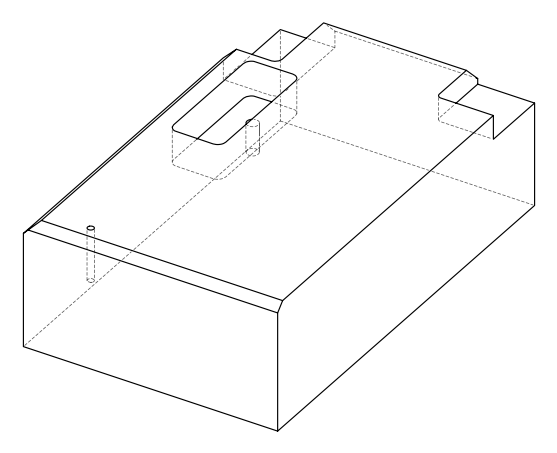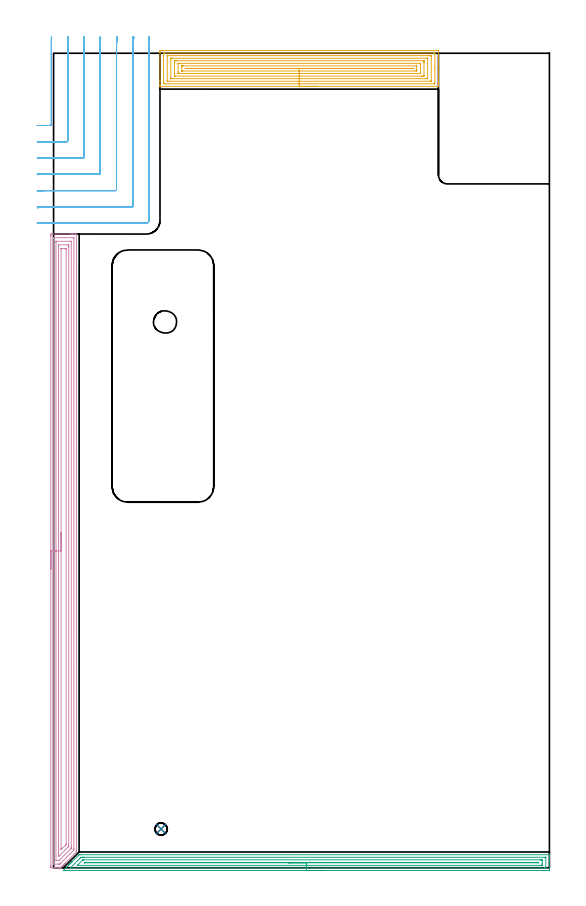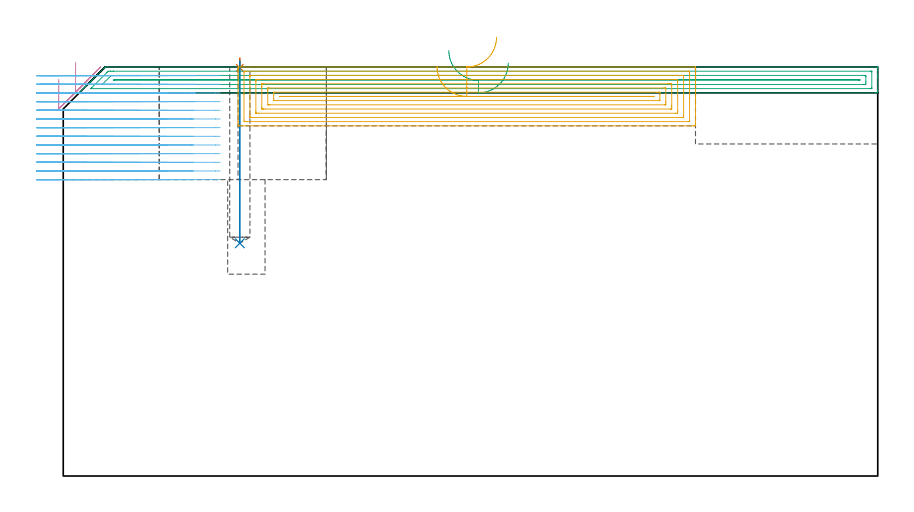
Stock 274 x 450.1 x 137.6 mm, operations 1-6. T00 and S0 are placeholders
(PLAN: 9 operations, 6 tool changes, 98.4 min)
(1 SPOT_DRILL | STEP1POCKET | NXT0321_9005460120000 | 0.03 min | 0 mm3)
(2 DRILL_BLIND_HOLE_INTO_CENTER | STEP1POCKET | UGT0301_189 | 0.25 min | 2077 mm3)
(3 AREA_MILL | FG_CHAMFER_SURFACE | UGT0205_001 | 8.62 min | 10328 mm3)
(4 AREA_MILL_1 | FG_CHAMFER_SURFACE_1 | UGT0205_001 | 14.22 min | 35129 mm3)
(5 AREA_MILL_2 | FG_CHAMFER_SURFACE_2 | UGT0205_001 | 10.03 min | 33250 mm3)
(6 MILL_CORNER_NOTCH_RECTANGULAR | CORNER_NOTCH_RECTANGULAR | NXT0201_011 | Follow Part, ap 3, ae 75% | 22.48 min | 219939 mm3)
(7 MILL_CORNER_NOTCH_RECTANGULAR_1 | CORNER_NOTCH_RECTANGULAR_1 | NXT0201_009 | Follow Part, ap 2, ae 75% | 25.79 min | 112958 mm3)
(8 MILL_RECTANGULAR_POCKET | POCKET_RECTANGULAR_STRAIGHT | NXT0201_012 | Follow Part, ap 4, ae 75% | 15.99 min | 294454 mm3)
(9 MILL_BLIND_HOLE_FROM_SOLID_MATERIAL | STEP1POCKET_1 | NXT0201_009 | Spiral | 1.04 min | 3942 mm3)
(TOOL NXT0321_9005460120000 | NC Spot Drill, 142deg, 12mm, Carbide, Uncoated | D12 PA142 FL30 Z2)
(TOOL UGT0301_189 | Twist Drill 6.8 mm | D6.8 PA118 FL66 Z2)
(TOOL UGT0205_001 | Chamfer Mill 20 x 3 x 45 deg. | D20 FL50 Z2)
(TOOL NXT0201_011 | ENDMILL 12mm [2P460-1200-NA 1630] | D12 FL38 Z6)
(TOOL NXT0201_009 | ENDMILL 8mm [2P460-0800-NA 1630] | D8 FL26 Z6)
(TOOL NXT0201_012 | ENDMILL 16mm [2P460-1600-NA 1630] | D16 FL38 Z6)
(OP 1 SPOT_DRILL)
G17 G21 G94 G90
T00 M6
G54
G17 G0 G90 X59.4 Y21.4 S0 M3
G43 Z147.6 H0
G94 G81 G98 Z137.307 F250. R140.6
G80
M5
M2
(OP 2 DRILL_BLIND_HOLE_INTO_CENTER)
G17 G21 G94 G90
T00 M6
G54
G17 G0 G90 X59.4 Y21.4 S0 M3
G43 Z147.6 H0
G94 G81 G98 Z78.3 F250. R139.6
G80
M5
M2
(OP 3 AREA_MILL)
G17 G21 G94 G90
T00 M6
G54
G17 G0 G90 X149.7 Y-1.5 S1061 M3
G43 Z147.6 H0
Z138.9
G94 G1 X149.662 Z138.028 F250.
X149.548 Z137.164
X149.359 Z136.312
X149.097 Z135.48
X148.763 Z134.674
X148.36 Z133.9
X147.891 Z133.164
X147.36 Z132.472
X146.771 Z131.829
X146.128 Z131.24
X145.436 Z130.709
X144.7 Z130.24
X143.926 Z129.837
X143.12 Z129.503
X142.288 Z129.241
X141.436 Z129.052
X140.571 Z128.938
X139.7 Z128.9
X5.582 Y-1.499 Z128.901
X5.407 Y-1.493 Z128.907
X6.476 Y-0.424 Z129.976
X7.262 Y0.363 Z130.761
X7.37 Y0.472 Z130.868
X8.264 Y1.365 Z131.763
X8.431 Y1.533 Z131.928
X8.594 Y1.695 Z132.093
X8.711 Y1.812 Z132.21
X8.87 Y1.972 Z132.367
X9.025 Y2.126 Z132.524
X9.158 Y2.259 Z132.657
X9.309 Y2.411 Z132.806
X9.456 Y2.557 Z132.955
X9.605 Y2.706 Z133.104
X9.748 Y2.85 Z133.246
X9.887 Y2.988 Z133.386
X10.052 Y3.153 Z133.551
X10.187 Y3.289 Z133.685
X10.318 Y3.42 Z133.817
X13.699 Y6.8 Z137.199
X14.076 Y7.173 Z137.573
X14.1 Y7.193 Z137.593
X14.97 Y7.2 Z137.6
X273.818
X273.99 Y7.197 Z137.589
X273.998 Y7.039 Z137.432
X274. Y6.875 Z137.274
Y6.636 Z137.036
Y5.922 Z136.317
Y4.688 Z135.084
Y4.167 Z134.561
Y3.549 Z133.945
Y-0.84 Z129.558
X273.997 Y-1.1 Z129.298
X273.99 Y-1.492 Z128.905
X273.775 Y-1.497 Z128.902
X273.371 Y-1.5 Z128.9
X139.7
Y-0.086 Z130.314
X9.466 Y-0.085 Z130.315
X9.346 Y-0.083 Z130.317
X9.288 Y-0.08 Z130.32
X9.282 Y-0.078 Z130.322
X9.283 Y-0.074 Z130.326
X9.365 Y0.013 Z130.413
X9.454 Y0.104 Z130.504
X9.605 Y0.256 Z130.656
X14.68 Y5.329 Z135.729
X14.97 Y5.616 Z136.016
X15.128 Y5.767 Z136.167
X15.864 Y5.782 Z136.182
X16.005 Y5.784 Z136.184
X16.758 Y5.786 Z136.186
X16.897
X271.583 Y5.785 Z136.185
X271.723 Y5.784 Z136.184
X271.945 Y5.779 Z136.179
X271.99 Y5.778 Z136.178
X271.995 Y5.746 Z136.146
X271.997 Y5.711 Z136.111
X271.999 Y5.513 Z135.913
X272. Y0.246 Z130.646
X271.998 Y0.11 Z130.51
X271.994 Y0.001 Z130.401
X271.99 Y-0.07 Z130.33
X271.979 Y-0.079 Z130.321
X271.96 Y-0.08 Z130.32
X271.583 Y-0.085 Z130.315
X271.444 Y-0.086 Z130.314
X139.7
Y1.328 Z131.728
X13.39 Y1.329 Z131.729
X13.216 Y1.33 Z131.73
X13.182 Y1.332 Z131.732
X13.151 Y1.335 Z131.735
X13.165 Y1.358 Z131.758
X13.182 Y1.381 Z131.781
X15.966 Y4.167 Z134.567
X16.123 Y4.322 Z134.722
X16.156 Y4.35 Z134.75
X16.171 Y4.36 Z134.76
X16.203 Y4.365 Z134.765
X16.341 Y4.369 Z134.769
X16.55 Y4.371 Z134.771
X268.901
X269.588 Y4.37 Z134.77
X269.795 Y4.367 Z134.767
X269.99 Y4.361 Z134.761
X269.995 Y4.167 Z134.567
X269.999 Y3.966 Z134.366
X270. Y2.21 Z132.61
X269.995 Y1.533 Z131.933
X269.993 Y1.339 Z131.739
X269.795 Y1.336 Z131.736
X269.108 Y1.329 Z131.729
X139.7 Y1.328 Z131.728
Y2.743 Z133.143
X17.314
X17.141 Y2.744 Z133.144
X17.036 Y2.747 Z133.147
X17.014 Y2.75 Z133.15
X17.015 Y2.755 Z133.155
X17.04 Y2.787 Z133.187
X17.081 Y2.831 Z133.231
X17.154 Y2.9 Z133.3
X17.2 Y2.939 Z133.339
X17.221 Y2.95 Z133.35
X17.26 Y2.953 Z133.353
X17.434 Y2.956 Z133.356
X19.44 Y2.957 Z133.357
X267.669 Y2.956 Z133.356
X267.778 Y2.955 Z133.355
X267.987 Y2.95 Z133.35
X267.99 Y2.85 Z133.25
X267.987 Y2.75 Z133.15
X267.778 Y2.745 Z133.145
X267.668 Y2.743 Z133.143
X139.7
X138.828 Z133.181
X137.963 Z133.295
X137.112 Z133.483
X136.28 Z133.746
X135.474 Z134.08
X134.7 Z134.482
X133.964 Z134.951
X133.272 Z135.482
X132.629 Z136.072
X132.039 Z136.715
X131.508 Z137.407
X131.04 Z138.143
X130.637 Z138.916
X130.303 Z139.722
X130.041 Z140.554
X129.852 Z141.406
X129.738 Z142.271
X129.7 Z143.143
G0 Z147.6
M5
M2
(OP 4 AREA_MILL_1)
G17 G21 G94 G90
T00 M6
G54
G17 G0 G90 X-1.5 Y165.1 S1061 M3
G43 Z147.6 H0
Z133.5
G94 G1 Y165.138 Z132.628 F250.
Y165.252 Z131.763
Y165.441 Z130.912
Y165.703 Z130.08
Y166.037 Z129.274
Y166.44 Z128.5
Y166.908 Z127.764
Y167.44 Z127.072
Y168.029 Z126.429
Y168.672 Z125.84
Y169.364 Z125.308
Y170.1 Z124.84
Y170.874 Z124.437
Y171.68 Z124.103
Y172.512 Z123.841
Y173.363 Z123.652
Y174.228 Z123.538
Y175.1 Z123.5
Y349.15
X-1.499 Y349.593 Z123.501
X-1.495 Y350.038 Z123.503
X-1.492 Y350.19 Z123.506
X-1.057 Y350.2 Z123.941
X9.514 Z134.508
X10.078 Z135.075
X10.395 Z135.391
X10.959 Z135.955
X11.276 Z136.27
X12.282 Z137.281
X12.594 Y350.19 Z137.593
X12.6 Y350.039 Z137.6
Y9.532
X12.597 Y8.701 Z137.596
Y8.697
X6.431 Y2.529 Z131.427
X6.293 Y2.392 Z131.291
X6.13 Y2.229 Z131.128
X5.99 Y2.088 Z130.986
X5.847 Y1.946 Z130.844
X5.696 Y1.795 Z130.693
X5.55 Y1.648 Z130.545
X5.4 Y1.499 Z130.398
X5.261 Y1.36 Z130.259
X5.11 Y1.207 Z130.105
X4.954 Y1.053 Z129.952
X4.826 Y0.925 Z129.824
X4.669 Y0.767 Z129.664
X4.508 Y0.607 Z129.506
X4.392 Y0.491 Z129.389
X4.229 Y0.326 Z129.223
X4.061 Y0.16 Z129.059
X3.908 Y0.01 Z128.905
X3.85 Y0. Z128.849
X3.1 Z128.1
X2.467 Z127.462
X1.269 Z126.266
X0.705 Z125.699
X-1.057 Y0.001 Z123.939
X-1.271 Y0.004 Z123.725
X-1.491 Y0.01 Z123.505
X-1.495 Y0.163 Z123.502
X-1.499 Y0.607 Z123.501
X-1.5 Y1.056 Z123.5
Y175.1
X-0.086 Z124.914
Y348.109
X-0.084 Y348.159 Z124.916
X-0.082 Y348.182 Z124.918
X-0.08 Y348.187 Z124.92
X-0.068 Y348.19 Z124.932
X0.32 Y348.198 Z125.32
X5.604 Y348.2 Z130.604
X10.395 Y348.199 Z135.395
X10.892 Y348.196 Z135.892
X11.092 Y348.19 Z136.092
X11.179 Y348.169 Z136.179
X11.184 Y347.901 Z136.184
X11.185 Y347.808 Z136.185
Y10.425
X11.182 Y10.024 Z136.182
X11.179 Y9.824 Z136.179
X11.173 Y9.734 Z136.173
X11.126 Y9.684 Z136.126
X10.981 Y9.532 Z135.981
X7.216 Y5.765 Z132.216
X4.037 Y2.586 Z129.037
X3.842 Y2.392 Z128.842
X3.591 Y2.146 Z128.591
X3.508 Y2.068 Z128.508
X3.442 Y2.01 Z128.442
X3.348 Y2.008 Z128.348
X2.852 Y2.001 Z127.852
X0.705 Z125.705
X0.208 Y2.004 Z125.208
X0.008 Y2.01 Z125.008
X-0.079 Y2.031 Z124.921
X-0.084 Y2.299 Z124.916
X-0.085 Y2.392 Z124.915
X-0.086 Y175.1 Z124.914
X1.328 Z126.328
Y345.391
X1.33 Y346.023 Z126.33
X1.332 Y346.153 Z126.332
X1.334 Y346.183 Z126.334
X1.337 Y346.19 Z126.337
X1.354 Y346.194 Z126.354
X1.413 Y346.199 Z126.413
X9.514 Z134.514
X9.689 Y346.197 Z134.689
X9.738 Y346.194 Z134.738
X9.763 Y346.19 Z134.763
X9.765 Y346.178 Z134.765
X9.769 Y346.11 Z134.769
X9.771 Y346.023 Z134.771
Y11.949
X9.77 Y11.317 Z134.77
X9.769 Y11.059 Z134.769
X9.765 Y10.798 Z134.765
X9.751 Y10.762 Z134.751
X9.728 Y10.735 Z134.728
X9.672 Y10.674 Z134.672
X9.514 Y10.513 Z134.514
X9.47 Y10.469 Z134.47
X3.177 Y4.177 Z128.177
X3.031 Y4.04 Z128.031
X3.005 Y4.016 Z128.005
X2.932 Y4.01 Z127.932
X2.816 Y4.004 Z127.816
X2.641 Y4. Z127.641
X1.586 Y4.001 Z126.586
X1.411 Y4.003 Z126.411
X1.362 Y4.006 Z126.362
X1.337 Y4.01 Z126.337
X1.335 Y4.022 Z126.335
X1.331 Y4.09 Z126.331
X1.329 Y4.177 Z126.329
X1.328 Y175.1 Z126.328
X2.743 Z127.743
Y343.345
X2.745 Y343.956 Z127.745
X2.748 Y344.162 Z127.748
X2.75 Y344.189 Z127.75
X2.769 Y344.192 Z127.769
X2.821 Y344.196 Z127.821
X2.926 Y344.199 Z127.926
X7.79 Z132.79
X8.178 Y344.19 Z133.178
X8.35 Y344.175 Z133.35
X8.352 Y344.077 Z133.352
X8.356 Y343.626 Z133.356
X8.357 Y343.345 Z133.357
Y342.732
Y12.49
X8.356 Y12.21 Z133.356
X8.352 Y11.904 Z133.352
X8.35 Y11.831 Z133.35
X8.321 Y11.781 Z133.321
X8.249 Y11.706 Z133.249
X7.868 Y11.317 Z132.868
X7.81 Y11.259 Z132.81
X3.348 Y6.796 Z128.348
X2.932 Y6.383 Z127.932
X2.859 Y6.313 Z127.859
X2.764 Y6.224 Z127.764
X2.75 Y6.347 Z127.75
X2.746 Y6.572 Z127.746
X2.744 Y6.855 Z127.744
X2.743 Y7.468 Z127.743
Y7.747
Y175.1
X4.157 Z129.157
Y341.706
X4.158 Y341.851 Z129.158
X4.163 Y342.142 Z129.163
X4.166 Y342.192 Z129.166
X4.171 Y342.195 Z129.171
X4.189 Y342.198 Z129.189
X4.229 Y342.2 Z129.229
X4.478 Z129.478
X6.24 Z131.24
X6.871 Y342.197 Z131.871
X6.913 Y342.194 Z131.913
X6.93 Y342.191 Z131.93
X6.936 Y342.069 Z131.936
X6.941 Y341.779 Z131.941
X6.943 Y341.633 Z131.943
Y13.102
X6.942 Y13.031 Z131.942
X6.938 Y12.957 Z131.938
X6.93 Y12.841 Z131.93
X6.871 Y12.776 Z131.871
X6.593 Y12.492 Z131.593
X4.377 Y10.275 Z129.377
X4.229 Y10.129 Z129.229
X4.178 Y10.083 Z129.178
X4.168 Y10.075 Z129.168
X4.164 Y10.111 Z129.164
X4.159 Y10.207 Z129.159
X4.157 Y10.352 Z129.157
Y10.425
Y175.1
Y175.972 Z129.195
Y176.836 Z129.309
Y177.688 Z129.498
Y178.52 Z129.76
Y179.326 Z130.094
Y180.1 Z130.497
Y180.836 Z130.965
Y181.528 Z131.496
Y182.171 Z132.086
Y182.76 Z132.729
Y183.291 Z133.421
Y183.76 Z134.157
Y184.163 Z134.931
Y184.497 Z135.737
Y184.759 Z136.569
Y184.948 Z137.42
Y185.062 Z138.285
Y185.1 Z139.157
G0 Z147.6
M5
M2
(OP 5 AREA_MILL_2)
G17 G21 G94 G90
T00 M6
G54
G17 G0 G90 X145.75 Y431.8 S1061 M3
G43 Z147.6 H0
G94 G1 X145.712 Z146.728 F250.
X145.598 Z145.864
X145.409 Z145.012
X145.147 Z144.18
X144.813 Z143.374
X144.41 Z142.6
X143.942 Z141.864
X143.41 Z141.172
X142.821 Z140.529
X142.178 Z139.94
X141.486 Z139.408
X140.75 Z138.94
X139.976 Z138.537
X139.17 Z138.203
X138.338 Z137.941
X137.486 Z137.752
X136.622 Z137.638
X135.75 Z137.6
X58.965
X58.81 Y431.803 Z137.588
X58.807 Y431.841 Z137.55
X58.8 Y432.214 Z137.185
Y432.595 Z136.804
Y433.251 Z136.144
Y434.469 Z134.928
Y435.03 Z134.364
Y447.703 Z121.694
Y450.149 Z119.249
Y450.43 Z118.968
X58.804 Y451.038 Z118.359
X58.808 Y451.592 Z117.806
X58.853 Y451.594 Z117.804
X59.411 Y451.6 Z117.8
X212.089
X212.421 Y451.597 Z117.802
X212.69 Y451.592 Z117.806
X212.7 Y451.319 Z118.079
Y435.639 Z133.757
Y435.03 Z134.364
Y434.469 Z134.928
Y434.141 Z135.256
Y433.579 Z135.817
Y433.251 Z136.144
Y432.595 Z136.804
Y432.214 Z137.185
X212.693 Y431.841 Z137.55
X212.69 Y431.803 Z137.588
X212.535 Y431.8 Z137.6
X135.75
Y433.214 Z136.186
X61.233 Y433.215 Z136.185
X61.197 Y433.217 Z136.183
X60.81 Y433.251 Z136.149
X60.801 Y433.645 Z135.755
X60.8 Y441.008 Z128.392
X60.801 Y449.653 Z119.747
X60.81 Y450.149 Z119.251
X61.162 Y450.184 Z119.216
X61.197 Y450.185 Z119.215
X210.267
X210.303 Y450.183 Z119.217
X210.69 Y450.149 Z119.251
X210.699 Y449.755 Z119.645
X210.7 Y442.194 Z127.206
X210.699 Y433.747 Z135.653
X210.69 Y433.251 Z136.149
X210.338 Y433.216 Z136.184
X210.303 Y433.215 Z136.185
X135.75 Y433.214 Z136.186
Y434.628 Z134.772
X63.385 Y434.629 Z134.771
X62.982 Y434.631 Z134.769
X62.849 Y434.634 Z134.766
X62.81 Y434.637 Z134.763
X62.805 Y434.727 Z134.673
X62.802 Y434.848 Z134.552
X62.8 Y435.03 Z134.37
Y435.212 Z134.188
Y448.37 Z121.03
X62.802 Y448.55 Z120.85
X62.81 Y448.733 Z120.667
X62.815 Y448.766 Z120.634
X62.832 Y448.768 Z120.632
X62.882 Y448.77 Z120.63
X62.982 Y448.771 Z120.629
X63.472 Y448.772 Z120.628
X208.115 Y448.771 Z120.629
X208.518 Y448.769 Z120.631
X208.651 Y448.766 Z120.634
X208.69 Y448.763 Z120.637
X208.695 Y448.673 Z120.727
X208.698 Y448.552 Z120.848
X208.7 Y448.37 Z121.03
Y448.188 Z121.212
Y435.03 Z134.37
X208.698 Y434.85 Z134.55
X208.69 Y434.667 Z134.733
X208.685 Y434.634 Z134.766
X208.668 Y434.632 Z134.768
X208.618 Y434.63 Z134.77
X208.518 Y434.629 Z134.771
X208.028 Y434.628 Z134.772
X135.75
Y436.043 Z133.357
X65.537
X64.869 Y436.045 Z133.355
X64.832 Y436.047 Z133.353
X64.815 Y436.049 Z133.351
X64.81 Y436.062 Z133.338
X64.806 Y436.163 Z133.237
X64.802 Y436.368 Z133.032
X64.8 Y436.777 Z132.623
Y446.591 Z122.809
X64.802 Y447.02 Z122.38
X64.806 Y447.234 Z122.166
X64.81 Y447.34 Z122.06
X64.819 Y447.351 Z122.049
X64.842 Y447.353 Z122.047
X64.894 Y447.355 Z122.045
X65.661 Y447.357 Z122.043
X65.785
X205.963
X206.631 Y447.355 Z122.045
X206.668 Y447.353 Z122.047
X206.685 Y447.351 Z122.049
X206.69 Y447.338 Z122.062
X206.694 Y447.237 Z122.163
X206.698 Y447.032 Z122.368
X206.7 Y446.623 Z122.777
Y436.809 Z132.591
X206.697 Y436.38 Z133.02
X206.694 Y436.166 Z133.235
X206.69 Y436.06 Z133.34
X206.681 Y436.049 Z133.351
X206.658 Y436.047 Z133.353
X206.606 Y436.044 Z133.356
X205.839 Y436.043 Z133.357
X205.715
X135.75
Y437.457 Z131.943
X67.205
X67.043 Y437.458 Z131.942
X66.914 Y437.461 Z131.939
X66.831 Y437.464 Z131.936
X66.809 Y437.47 Z131.93
X66.808 Y437.484 Z131.916
X66.804 Y437.698 Z131.702
X66.8 Y438.342 Z131.058
Y438.587 Z130.813
Y445.456 Z123.944
X66.803 Y445.702 Z123.698
X66.808 Y445.863 Z123.537
X66.811 Y445.936 Z123.464
X66.963 Y445.939 Z123.461
X67.206 Y445.942 Z123.458
X67.447 Y445.943 Z123.457
X68.098
X204.295
X204.457 Y445.942 Z123.458
X204.586 Y445.939 Z123.461
X204.67 Y445.936 Z123.464
X204.691 Y445.93 Z123.47
X204.692 Y445.916 Z123.484
X204.696 Y445.702 Z123.698
X204.7 Y445.058 Z124.342
Y444.813 Z124.587
Y437.944 Z131.456
X204.697 Y437.698 Z131.702
X204.692 Y437.537 Z131.863
X204.689 Y437.464 Z131.936
X204.537 Y437.461 Z131.939
X204.294 Y437.458 Z131.942
X204.053 Y437.457 Z131.943
X203.402
X135.75
Y438.871 Z130.529
X69.232 Y438.872 Z130.528
X68.946 Y438.873 Z130.527
X68.856 Y438.876 Z130.524
X68.818 Y438.878 Z130.522
X68.81 Y438.896 Z130.504
X68.803 Y439.015 Z130.385
X68.801 Y439.477 Z129.923
X68.8 Y439.907 Z129.493
X68.801 Y444.353 Z125.047
X68.807 Y444.497 Z124.903
X68.81 Y444.519 Z124.881
X68.818 Y444.522 Z124.878
X68.853 Y444.525 Z124.875
X68.928 Y444.527 Z124.873
X69.232 Y444.529 Z124.871
X69.517
X202.268 Y444.528 Z124.872
X202.554 Y444.527 Z124.873
X202.644 Y444.524 Z124.876
X202.682 Y444.522 Z124.878
X202.69 Y444.504 Z124.896
X202.697 Y444.385 Z125.015
X202.699 Y443.923 Z125.477
X202.7 Y443.493 Z125.907
X202.699 Y439.047 Z130.353
X202.693 Y438.903 Z130.497
X202.69 Y438.881 Z130.519
X202.682 Y438.878 Z130.522
X202.647 Y438.875 Z130.525
X202.572 Y438.873 Z130.527
X202.268 Y438.871 Z130.529
X201.983
X135.75
Y440.285 Z129.115
X71.098 Y440.286 Z129.114
X71.018 Y440.288 Z129.112
X70.938 Y440.291 Z129.109
X70.81 Y440.3 Z129.1
X70.807 Y440.366 Z129.034
X70.802 Y440.582 Z128.819
X70.8 Y442.362 Z127.038
X70.805 Y443.034 Z126.366
X70.808 Y443.088 Z126.312
X70.812 Y443.108 Z126.292
X70.857 Y443.11 Z126.29
X70.938 Y443.113 Z126.287
X71.018 Y443.114 Z126.286
X71.83 Y443.115 Z126.285
X200.402 Y443.114 Z126.286
X200.482 Y443.112 Z126.288
X200.562 Y443.109 Z126.291
X200.69 Y443.1 Z126.3
X200.693 Y443.034 Z126.366
X200.698 Y442.818 Z126.582
X200.7 Y441.038 Z128.362
X200.695 Y440.366 Z129.034
X200.692 Y440.312 Z129.088
X200.689 Y440.292 Z129.108
X200.643 Y440.29 Z129.11
X200.562 Y440.286 Z129.114
X200.482
X199.67 Y440.285 Z129.115
X135.75
Y441.699 Z127.701
X72.804
X72.803 Y441.7 Z127.7
X72.804
X198.696 Y441.701 Z127.699
X198.697 Y441.699 Z127.701
X135.75
X134.878 Z127.739
X134.014 Z127.852
X133.162 Z128.041
X132.33 Z128.304
X131.524 Z128.637
X130.75 Z129.04
X130.014 Z129.509
X129.322 Z130.04
X128.679 Z130.629
X128.09 Z131.273
X127.558 Z131.965
X127.09 Z132.701
X126.687 Z133.474
X126.353 Z134.28
X126.091 Z135.112
X125.902 Z135.964
X125.788 Z136.829
X125.75 Z137.701
G0 Z147.6
M5
M2
(OP 6 MILL_CORNER_NOTCH_RECTANGULAR)
G17 G21 G94 G90
T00 M6
G54
G17 G0 G90 X-8.999 Y410.093 S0 M3
G43 Z147.6 H1
Z134.685
G94 G1 X-6. Y410.178 F250.
G2 X-4.472 Y410.2 R54. F500.
G1 X-1.795
G3 X-1.2 Y410.795 R0.6
G1 Y454.572
G2 X-1.182 Y455.983 R54.
G1 X-1.103 Y458.981 F250.
G0 Z147.6
X-8.998 Y401.072
Z134.685
G1 X-6. Y401.174
G2 X-4.472 Y401.2 R45. F500.
G1 X7.205
G3 X7.8 Y401.795 R0.6
G1 Y454.572
G2 X7.826 Y456.1 R45.
G1 X7.928 Y459.098 F250.
G0 Z147.6
X-8.997 Y392.04
Z134.685
G1 X-6. Y392.168
G2 X-4.472 Y392.2 R36. F500.
G1 X16.204
G3 X16.8 Y392.796 R0.6
G1 Y454.572
G2 X16.832 Y456.1 R36.
G1 X16.96 Y459.097 F250.
G0 Z147.6
X-8.995 Y382.987
Z134.685
G1 X-6. Y383.157
G2 X-4.472 Y383.2 R27. F500.
G1 X25.204
G3 X25.8 Y383.796 R0.6
G1 Y454.572
G2 X25.843 Y456.1 R27.
G1 X26.013 Y459.095 F250.
G0 Z147.6
X-8.989 Y373.88
Z134.685
G1 X-6. Y374.135
G2 X-4.472 Y374.2 R18. F500.
G1 X34.204
G3 X34.8 Y374.796 R0.6
G1 Y454.572
G2 X34.865 Y456.1 R18.
G1 X35.12 Y459.089 F250.
G0 Z147.6
X-8.956 Y364.56
Z134.685
G1 X-6. Y365.069
G2 X-4.472 Y365.2 R9. F500.
G1 X43.204
G3 X43.8 Y365.796 R0.6
G1 Y454.572
G2 X43.931 Y456.1 R9.
G1 X44.44 Y459.056 F250.
G0 Z147.6
X-7.472 Y356.2
Z134.685
G1 X-4.472
X51.2 F500.
G3 X52.8 Y357.8 R1.6
G1 Y454.572
Y457.572 F250.
G0 Z147.6
X-8.999 Y410.115
Z131.769
G1 X-6. Y410.185
G2 X-4.739 Y410.2 R54. F500.
G1 X-1.795
G3 X-1.2 Y410.795 R0.6
G1 Y454.572
G2 X-1.182 Y455.983 R54.
G1 X-1.103 Y458.981 F250.
G0 Z147.6
X-8.999 Y401.098
Z131.769
G1 X-6. Y401.182
G2 X-4.739 Y401.2 R45. F500.
G1 X7.205
G3 X7.8 Y401.795 R0.6
G1 Y454.572
G2 X7.826 Y456.1 R45.
G1 X7.928 Y459.098 F250.
G0 Z147.6
X-8.998 Y392.073
Z131.769
G1 X-6. Y392.178
G2 X-4.739 Y392.2 R36. F500.
G1 X16.204
G3 X16.8 Y392.796 R0.6
G1 Y454.572
G2 X16.832 Y456.1 R36.
G1 X16.96 Y459.097 F250.
G0 Z147.6
X-8.997 Y383.03
Z131.769
G1 X-6. Y383.171
G2 X-4.739 Y383.2 R27. F500.
G1 X25.204
G3 X25.8 Y383.796 R0.6
G1 Y454.572
G2 X25.843 Y456.1 R27.
G1 X26.013 Y459.095 F250.
G0 Z147.6
X-8.993 Y373.946
Z131.769
G1 X-6. Y374.156
G2 X-4.739 Y374.2 R18. F500.
G1 X34.204
G3 X34.8 Y374.796 R0.6
G1 Y454.572
G2 X34.865 Y456.1 R18.
G1 X35.12 Y459.089 F250.
G0 Z147.6
X-8.97 Y364.691
Z131.769
G1 X-6. Y365.111
G2 X-4.739 Y365.2 R9. F500.
G1 X43.204
G3 X43.8 Y365.796 R0.6
G1 Y454.572
G2 X43.931 Y456.1 R9.
G1 X44.44 Y459.056 F250.
G0 Z147.6
X-7.739 Y356.2
Z131.769
G1 X-4.739
X51.2 F500.
G3 X52.8 Y357.8 R1.6
G1 Y454.572
Y457.572 F250.
G0 Z147.6
X-9. Y410.198
Z128.854
G1 X-6. Y410.2
X-5.958 F500.
X-1.795
G3 X-1.2 Y410.795 R0.6
G1 Y454.572
G2 X-1.182 Y455.983 R54.
G1 X-1.103 Y458.981 F250.
G0 Z147.6
X-9. Y401.197
Z128.854
G1 X-6. Y401.2
X-5.958 F500.
X7.205
G3 X7.8 Y401.795 R0.6
G1 Y454.572
G2 X7.826 Y456.1 R45.
G1 X7.928 Y459.098 F250.
G0 Z147.6
X-9. Y392.196
Z128.854
G1 X-6. Y392.2
X-5.958 F500.
X16.204
G3 X16.8 Y392.796 R0.6
G1 Y454.572
G2 X16.832 Y456.1 R36.
G1 X16.96 Y459.097 F250.
G0 Z147.6
X-9. Y383.195
Z128.854
G1 X-6. Y383.2
X-5.958 F500.
X25.204
G3 X25.8 Y383.796 R0.6
G1 Y454.572
G2 X25.843 Y456.1 R27.
G1 X26.013 Y459.095 F250.
G0 Z147.6
X-9. Y374.193
Z128.854
G1 X-6. Y374.2
X-5.958 F500.
X34.204
G3 X34.8 Y374.796 R0.6
G1 Y454.572
G2 X34.865 Y456.1 R18.
G1 X35.12 Y459.089 F250.
G0 Z147.6
X-9. Y365.186
Z128.854
G1 X-6. Y365.2
X-5.958 F500.
X43.204
G3 X43.8 Y365.796 R0.6
G1 Y454.572
G2 X43.931 Y456.1 R9.
G1 X44.44 Y459.056 F250.
G0 Z147.6
X-8.958 Y356.2
Z128.854
G1 X-5.958
X51.2 F500.
G3 X52.8 Y357.8 R1.6
G1 Y454.572
Y457.572 F250.
G0 Z147.6
X-9. Y410.2
Z125.938
G1 X-6.
X-1.795 F500.
G3 X-1.2 Y410.795 R0.6
G1 Y454.944
G2 X-1.19 Y455.981 R54.
G1 X-1.132 Y458.98 F250.
G0 Z147.6
X-9. Y401.2
Z125.938
G1 X-6.
X7.205 F500.
G3 X7.8 Y401.795 R0.6
G1 Y454.944
G2 X7.815 Y456.1 R45.
G1 X7.892 Y459.099 F250.
G0 Z147.6
X-9. Y392.2
Z125.938
G1 X-6.
X16.204 F500.
G3 X16.8 Y392.796 R0.6
G1 Y454.944
G2 X16.819 Y456.1 R36.
G1 X16.915 Y459.098 F250.
G0 Z147.6
X-9. Y383.2
Z125.938
G1 X-6.
X25.204 F500.
G3 X25.8 Y383.796 R0.6
G1 Y454.944
G2 X25.825 Y456.1 R27.
G1 X25.953 Y459.097 F250.
G0 Z147.6
X-9. Y374.2
Z125.938
G1 X-6.
X34.204 F500.
G3 X34.8 Y374.796 R0.6
G1 Y454.944
G2 X34.837 Y456.1 R18.
G1 X35.03 Y459.094 F250.
G0 Z147.6
X-9. Y365.2
Z125.938
G1 X-6.
X43.204 F500.
G3 X43.8 Y365.796 R0.6
G1 Y454.944
G2 X43.875 Y456.1 R9.
G1 X44.26 Y459.075 F250.
G0 Z147.6
X-9. Y356.2
Z125.938
G1 X-6.
X51.2 F500.
G3 X52.8 Y357.8 R1.6
G1 Y454.944
Y457.944 F250.
G0 Z147.6
X-9. Y410.2
Z123.023
G1 X-6.
X-1.795 F500.
G3 X-1.2 Y410.795 R0.6
G1 Y455.979
Y458.979 F250.
G0 Z147.6
X-9. Y401.2
Z123.023
G1 X-6.
X7.205 F500.
G3 X7.8 Y401.795 R0.6
G1 Y410.795
Y456.1
X7.802 Y459.1 F250.
G0 Z147.6
X-9. Y392.2
Z123.023
G1 X-6.
X16.204 F500.
G3 X16.8 Y392.796 R0.6
G1 Y401.795
Y456.1
X16.802 Y459.1 F250.
G0 Z147.6
X-9. Y383.2
Z123.023
G1 X-6.
X25.204 F500.
G3 X25.8 Y383.796 R0.6
G1 Y392.796
Y456.1
X25.803 Y459.1 F250.
G0 Z147.6
X-9. Y374.2
Z123.023
G1 X-6.
X34.204 F500.
G3 X34.8 Y374.796 R0.6
G1 Y383.796
Y456.1
X34.805 Y459.1 F250.
G0 Z147.6
X-9. Y365.2
Z123.023
G1 X-6.
X43.204 F500.
G3 X43.8 Y365.796 R0.6
G1 Y374.796
Y456.1
X43.809 Y459.1 F250.
G0 Z147.6
X-9. Y356.2
Z123.023
G1 X-6.
X51.2 F500.
G3 X52.8 Y357.8 R1.6
G1 Y456.072
Y459.072 F250.
G0 Z147.6
X-9. Y410.2
Z120.108
G1 X-6.
X-1.795 F500.
G3 X-1.2 Y410.795 R0.6
G1 Y455.979
Y458.979 F250.
G0 Z147.6
X-9. Y401.2
Z120.108
G1 X-6.
X7.205 F500.
G3 X7.8 Y401.795 R0.6
G1 Y456.1
Y459.1 F250.
G0 Z147.6
X-9. Y392.2
Z120.108
G1 X-6.
X16.204 F500.
G3 X16.8 Y392.796 R0.6
G1 Y456.1
Y459.1 F250.
G0 Z147.6
X-9. Y383.2
Z120.108
G1 X-6.
X25.204 F500.
G3 X25.8 Y383.796 R0.6
G1 Y456.1
Y459.1 F250.
G0 Z147.6
X-9. Y374.2
Z120.108
G1 X-6.
X34.204 F500.
G3 X34.8 Y374.796 R0.6
G1 Y456.1
Y459.1 F250.
G0 Z147.6
X-9. Y365.2
Z120.108
G1 X-6.
X43.204 F500.
G3 X43.8 Y365.796 R0.6
G1 Y456.1
Y459.1 F250.
G0 Z147.6
X-9. Y356.2
Z120.108
G1 X-6.
X51.2 F500.
G3 X52.8 Y357.8 R1.6
G1 Y456.1
Y459.1 F250.
G0 Z147.6
X-9. Y410.2
Z117.192
G1 X-6.
X-1.795 F500.
G3 X-1.2 Y410.795 R0.6
G1 Y455.979
Y458.979 F250.
G0 Z147.6
X-9. Y401.2
Z117.192
G1 X-6.
X7.205 F500.
G3 X7.8 Y401.795 R0.6
G1 Y456.1
Y459.1 F250.
G0 Z147.6
X-9. Y392.2
Z117.192
G1 X-6.
X16.204 F500.
G3 X16.8 Y392.796 R0.6
G1 Y456.1
Y459.1 F250.
G0 Z147.6
X-9. Y383.2
Z117.192
G1 X-6.
X25.204 F500.
G3 X25.8 Y383.796 R0.6
G1 Y456.1
Y459.1 F250.
G0 Z147.6
X-9. Y374.2
Z117.192
G1 X-6.
X34.204 F500.
G3 X34.8 Y374.796 R0.6
G1 Y456.1
Y459.1 F250.
G0 Z147.6
X-9. Y365.2
Z117.192
G1 X-6.
X43.204 F500.
G3 X43.8 Y365.796 R0.6
G1 Y456.1
Y459.1 F250.
G0 Z147.6
X-9. Y356.2
Z117.192
G1 X-6.
X51.2 F500.
G3 X52.8 Y357.8 R1.6
G1 Y456.1
Y459.1 F250.
G0 Z147.6
X-9. Y410.2
Z114.277
G1 X-6.
X-1.795 F500.
G3 X-1.2 Y410.795 R0.6
G1 Y455.979
Y458.979 F250.
G0 Z147.6
X-9. Y401.2
Z114.277
G1 X-6.
X7.205 F500.
G3 X7.8 Y401.795 R0.6
G1 Y456.1
Y459.1 F250.
G0 Z147.6
X-9. Y392.2
Z114.277
G1 X-6.
X16.204 F500.
G3 X16.8 Y392.796 R0.6
G1 Y456.1
Y459.1 F250.
G0 Z147.6
X-9. Y383.2
Z114.277
G1 X-6.
X25.204 F500.
G3 X25.8 Y383.796 R0.6
G1 Y456.1
Y459.1 F250.
G0 Z147.6
X-9. Y374.2
Z114.277
G1 X-6.
X34.204 F500.
G3 X34.8 Y374.796 R0.6
G1 Y456.1
Y459.1 F250.
G0 Z147.6
X-9. Y365.2
Z114.277
G1 X-6.
X43.204 F500.
G3 X43.8 Y365.796 R0.6
G1 Y456.1
Y459.1 F250.
G0 Z147.6
X-9. Y356.2
Z114.277
G1 X-6.
X51.2 F500.
G3 X52.8 Y357.8 R1.6
G1 Y456.1
Y459.1 F250.
G0 Z147.6
X-9. Y410.2
Z111.362
G1 X-6.
X-1.795 F500.
G3 X-1.2 Y410.795 R0.6
G1 Y455.979
Y458.979 F250.
G0 Z147.6
X-9. Y401.2
Z111.362
G1 X-6.
X7.205 F500.
G3 X7.8 Y401.795 R0.6
G1 Y456.1
Y459.1 F250.
G0 Z147.6
X-9. Y392.2
Z111.362
G1 X-6.
X16.204 F500.
G3 X16.8 Y392.796 R0.6
G1 Y456.1
Y459.1 F250.
G0 Z147.6
X-9. Y383.2
Z111.362
G1 X-6.
X25.204 F500.
G3 X25.8 Y383.796 R0.6
G1 Y456.1
Y459.1 F250.
G0 Z147.6
X-9. Y374.2
Z111.362
G1 X-6.
X34.204 F500.
G3 X34.8 Y374.796 R0.6
G1 Y456.1
Y459.1 F250.
G0 Z147.6
X-9. Y365.2
Z111.362
G1 X-6.
X43.204 F500.
G3 X43.8 Y365.796 R0.6
G1 Y456.1
Y459.1 F250.
G0 Z147.6
X-9. Y356.2
Z111.362
G1 X-6.
X51.2 F500.
G3 X52.8 Y357.8 R1.6
G1 Y456.1
Y459.1 F250.
G0 Z147.6
X-9. Y410.2
Z108.446
G1 X-6.
X-1.795 F500.
G3 X-1.2 Y410.795 R0.6
G1 Y455.979
Y458.979 F250.
G0 Z147.6
X-9. Y401.2
Z108.446
G1 X-6.
X7.205 F500.
G3 X7.8 Y401.795 R0.6
G1 Y456.1
Y459.1 F250.
G0 Z147.6
X-9. Y392.2
Z108.446
G1 X-6.
X16.204 F500.
G3 X16.8 Y392.796 R0.6
G1 Y456.1
Y459.1 F250.
G0 Z147.6
X-9. Y383.2
Z108.446
G1 X-6.
X25.204 F500.
G3 X25.8 Y383.796 R0.6
G1 Y456.1
Y459.1 F250.
G0 Z147.6
X-9. Y374.2
Z108.446
G1 X-6.
X34.204 F500.
G3 X34.8 Y374.796 R0.6
G1 Y456.1
Y459.1 F250.
G0 Z147.6
X-9. Y365.2
Z108.446
G1 X-6.
X43.204 F500.
G3 X43.8 Y365.796 R0.6
G1 Y456.1
Y459.1 F250.
G0 Z147.6
X-9. Y356.2
Z108.446
G1 X-6.
X51.2 F500.
G3 X52.8 Y357.8 R1.6
G1 Y456.1
Y459.1 F250.
G0 Z147.6
X-9. Y410.2
Z105.531
G1 X-6.
X-1.795 F500.
G3 X-1.2 Y410.795 R0.6
G1 Y455.979
Y458.979 F250.
G0 Z147.6
X-9. Y401.2
Z105.531
G1 X-6.
X7.205 F500.
G3 X7.8 Y401.795 R0.6
G1 Y456.1
Y459.1 F250.
G0 Z147.6
X-9. Y392.2
Z105.531
G1 X-6.
X16.204 F500.
G3 X16.8 Y392.796 R0.6
G1 Y456.1
Y459.1 F250.
G0 Z147.6
X-9. Y383.2
Z105.531
G1 X-6.
X25.204 F500.
G3 X25.8 Y383.796 R0.6
G1 Y456.1
Y459.1 F250.
G0 Z147.6
X-9. Y374.2
Z105.531
G1 X-6.
X34.204 F500.
G3 X34.8 Y374.796 R0.6
G1 Y456.1
Y459.1 F250.
G0 Z147.6
X-9. Y365.2
Z105.531
G1 X-6.
X43.204 F500.
G3 X43.8 Y365.796 R0.6
G1 Y456.1
Y459.1 F250.
G0 Z147.6
X-9. Y356.2
Z105.531
G1 X-6.
X51.2 F500.
G3 X52.8 Y357.8 R1.6
G1 Y456.1
Y459.1 F250.
G0 Z147.6
X-9. Y410.2
Z102.615
G1 X-6.
X-1.795 F500.
G3 X-1.2 Y410.795 R0.6
G1 Y455.979
Y458.979 F250.
G0 Z147.6
X-9. Y401.2
Z102.615
G1 X-6.
X7.205 F500.
G3 X7.8 Y401.795 R0.6
G1 Y456.1
Y459.1 F250.
G0 Z147.6
X-9. Y392.2
Z102.615
G1 X-6.
X16.204 F500.
G3 X16.8 Y392.796 R0.6
G1 Y456.1
Y459.1 F250.
G0 Z147.6
X-9. Y383.2
Z102.615
G1 X-6.
X25.204 F500.
G3 X25.8 Y383.796 R0.6
G1 Y456.1
Y459.1 F250.
G0 Z147.6
X-9. Y374.2
Z102.615
G1 X-6.
X34.204 F500.
G3 X34.8 Y374.796 R0.6
G1 Y456.1
Y459.1 F250.
G0 Z147.6
X-9. Y365.2
Z102.615
G1 X-6.
X43.204 F500.
G3 X43.8 Y365.796 R0.6
G1 Y456.1
Y459.1 F250.
G0 Z147.6
X-9. Y356.2
Z102.615
G1 X-6.
X51.2 F500.
G3 X52.8 Y357.8 R1.6
G1 Y456.1
Y459.1 F250.
G0 Z147.6
X-9. Y410.2
Z99.7
G1 X-6.
X-1.795 F500.
G3 X-1.2 Y410.795 R0.6
G1 Y455.979
Y458.979 F250.
G0 Z147.6
X-9. Y401.2
Z99.7
G1 X-6.
X7.205 F500.
G3 X7.8 Y401.795 R0.6
G1 Y456.1
Y459.1 F250.
G0 Z147.6
X-9. Y392.2
Z99.7
G1 X-6.
X16.204 F500.
G3 X16.8 Y392.796 R0.6
G1 Y456.1
Y459.1 F250.
G0 Z147.6
X-9. Y383.2
Z99.7
G1 X-6.
X25.204 F500.
G3 X25.8 Y383.796 R0.6
G1 Y456.1
Y459.1 F250.
G0 Z147.6
X-9. Y374.2
Z99.7
G1 X-6.
X34.204 F500.
G3 X34.8 Y374.796 R0.6
G1 Y456.1
Y459.1 F250.
G0 Z147.6
X-9. Y365.2
Z99.7
G1 X-6.
X43.204 F500.
G3 X43.8 Y365.796 R0.6
G1 Y456.1
Y459.1 F250.
G0 Z147.6
X-9. Y356.2
Z99.7
G1 X-6.
X51.2 F500.
G3 X52.8 Y357.8 R1.6
G1 Y456.1
Y459.1 F250.
G0 Z147.6
M5
M2
